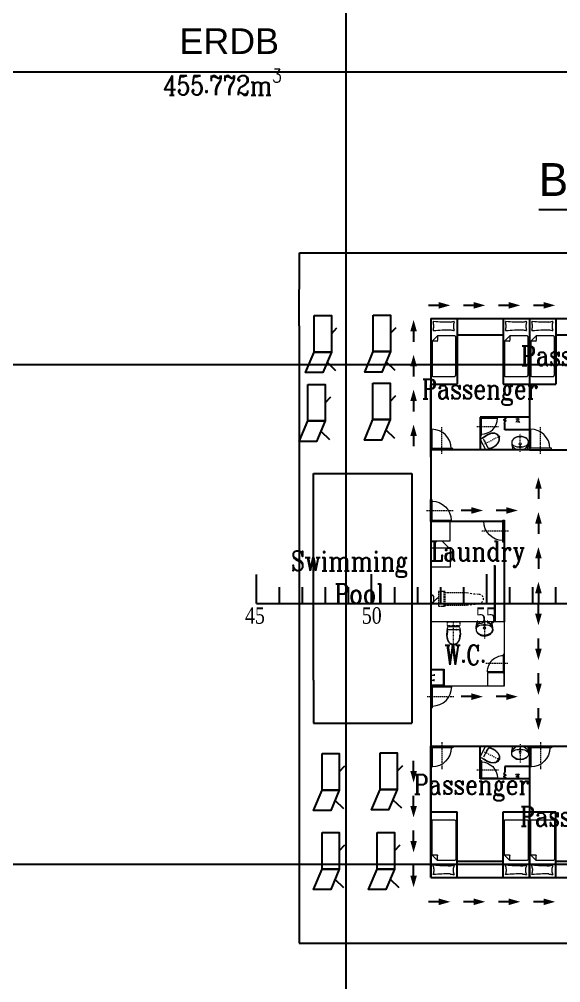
# Model space of a CAD drawing. Header units: millimetres. Extents: x -4 to 3776, y -4 to 4079.
# Drawn here: x 240.5 to 322.8, y 286.1 to 432.7 of the extents above; entities that cross this region are included whole.
import ezdxf
from ezdxf import colors
from ezdxf.entities.mleader import LeaderData, LeaderLine
from ezdxf.math import Vec2, Vec3

# ---------------------------------------------------------------- set-up
doc = ezdxf.new("R2010")
doc.units = ezdxf.units.MM
doc.linetypes.add('ACAD_ISO04W100', pattern=[30, 24, -3, 0, -3])
doc.linetypes.add('PDF_IMPORT', pattern=[1, 0.8, -0.2])
for name, color, linetype in [('BK_kedu', 255, 'Continuous'), ('EDGE', 7, 'Continuous'), ('ERDB', 7, 'Continuous'), ('PDF_0', 7, 'Continuous'), ('PDF_DOOR', 7, 'Continuous'), ('PDF_FUR', 7, 'Continuous'), ('PDF_GALLEY', 7, 'Continuous'), ('PDF_JOINERWOEK', 7, 'Continuous'), ('PDF_MODIFY_O_3', 7, 'Continuous'), ('PDF_SANITARY', 7, 'Continuous'), ('ROTATEDREFERENCEFRAME', 7, 'Continuous'), ('TEXT', 4, 'Continuous')]:
    doc.layers.add(name, color=color, linetype=linetype)
doc.layers.add('Sheet$GRID', color=254, linetype='Continuous', true_color=0xbebebe)
doc.layers.add('刻度', color=3, linetype='ACAD_ISO04W100', lineweight=13)
doc.styles.add('CHINESE', font='short.shx', dxfattribs={"bigfont": 'hzdxf.shx'})
doc.styles.add('ROMANC', font='ROMANC.shx', dxfattribs={"width": 0.8, "bigfont": 'HZDX.shx'})
doc.styles.get("Standard").update_dxf_attribs({"font": 'arial.ttf'})

# ---------------------------------------------------------------- blocks, each defined once
blk = doc.blocks.new('BK_0.7')
at = {"color": 4, "lineweight": 25}
for p, q in [((0, 0), (0, 4.41)), ((17.5, 0), (17.5, 4.5)), ((3.5, 0), (3.5, 2.5)), ((7, 0), (7, 2.5)), ((10.5, 0), (10.5, 2.51)), ((14, 0), (14, 2.5)), ((0, 0), (3.5, 0)), ((3.5, 0), (7, 0)), ((7, 0), (10.5, 0)), ((10.5, 0), (14, 0)), ((14, 0), (17.5, 0))]:
    blk.add_line(p, q, dxfattribs=at)
blk = doc.blocks.new('chuang')
at = {"color": 4, "lineweight": 25}
for p, q in [((3509.12, 3491.26), (3513.12, 3491.26)), ((3509.12, 3491.26), (3509.62, 3491.26)), ((3509.12, 3491.26), (3509.12, 3481.26)), ((3513.12, 3491.26), (3513.12, 3481.26)), ((3509.12, 3481.26), (3513.12, 3481.26))]:
    blk.add_line(p, q, dxfattribs=at)
at = {"layer": 'PDF_FUR', "lineweight": 0}
for points in [[(3512.06, 3490.68, -0.024346), (3509.54, 3490.8, 0.575625), (3509.47, 3490.72)], [(3512.59, 3489.37, 0.114684), (3512.08, 3489.49, 0.024287), (3509.56, 3489.37)]]:
    blk.add_lwpolyline(points, format="xyb", dxfattribs=at)
for points in [[(3512.75, 3488.64), (3510.14, 3488.64), (3509.33, 3487.82), (3509.33, 3482.61)], [(3510.03, 3487.82), (3509.33, 3487.82), (3510.14, 3488.64), (3510.14, 3487.94)], [(3512.91, 3482.61), (3512.91, 3488.52)], [(3509.44, 3482.45), (3512.75, 3482.45)]]:
    blk.add_lwpolyline(points, dxfattribs=at)
for centre, radius, start, end in [((3507.67, 3490.11), 1.89, 359.7639, 19.0993), ((3507.67, 3490.11), 1.89, 340.9715, 0.3028), ((3512.07, 3491.89), 1.17, 270.4831, 296.631), ((3514.45, 3490.11), 1.89, 160.9715, 180.3028), ((3514.45, 3490.11), 1.89, 179.7639, 199.0993), ((3512.61, 3490.78), 0.0694, 340.9685, 100.681), ((3509.53, 3489.47), 0.0595, 160.9685, 280.681), ((3512.59, 3489.47), 0.0596, 259.3961, 19.0994), ((3512.73, 3488.5), 0.136, 359.9999, 90.0001), ((3510.01, 3487.92), 0.136, 269.9999, 0.0001), ((3509.42, 3482.59), 0.136, 179.9999, 270.0001), ((3512.73, 3482.59), 0.136, 269.9999, 0.0001)]:
    blk.add_arc(centre, radius, start, end, dxfattribs=at)
blk = doc.blocks.new('ma tong')
at = {"layer": 'PDF_SANITARY', "lineweight": 0}
for points in [[(3769.29, 3592.26), (3770.12, 3592.82), (3770.17, 3592.82)], [(3769.7, 3592.49), (3770.12, 3592.77), (3770.21, 3592.77)], [(3769.19, 3591.94), (3769.84, 3590.69)], [(3770.3, 3590.88), (3769.98, 3591.52), (3769.61, 3592.22)], [(3770.21, 3591.66), (3770.07, 3591.62)], [(3770.3, 3591.71), (3770.3, 3591.71)], [(3770.49, 3591.8), (3770.35, 3591.75)], [(3770.54, 3591.85), (3770.54, 3591.85)], [(3770.77, 3591.94), (3770.63, 3591.89)], [(3770.81, 3591.99), (3770.81, 3591.99)], [(3771.04, 3592.08), (3770.91, 3592.03)], [(3771.09, 3592.12), (3771.09, 3592.12)], [(3771.28, 3592.22), (3771.14, 3592.17)], [(3771.37, 3592.26), (3771.37, 3592.26)], [(3771.55, 3592.36), (3771.41, 3592.31)], [(3771.65, 3592.4), (3771.65, 3592.4)], [(3771.83, 3592.49), (3771.69, 3592.45)], [(3771.88, 3592.54), (3771.88, 3592.54)], [(3770.17, 3590.55), (3771.04, 3590.92), (3771.14, 3590.97)]]:
    blk.add_lwpolyline(points, dxfattribs=at)
for points in [[(3771.65, 3592.96, 0.106921), (3771.19, 3593.09, 0.074197), (3770.68, 3593.05)], [(3771.63, 3592.92, 0.106611), (3771.19, 3593.05, 0.074202), (3770.69, 3593.01)], [(3772.11, 3592.63), (3771.97, 3592.59, 0.061061), (3771.91, 3592.7)], [(3770.54, 3590.78), (3771.04, 3590.97), (3771.09, 3591.01, 0.053551), (3771.52, 3591.31)], [(3771.53, 3591.34, 0.074202), (3771.85, 3591.72, 0.106611), (3772.01, 3592.14)], [(3771.56, 3591.3, 0.074197), (3771.89, 3591.69, 0.106921), (3772.05, 3592.14)]]:
    blk.add_lwpolyline(points, format="xyb", dxfattribs=at)
for points in [[(3769.75, 3591.85), (3769.7, 3591.94), (3769.75, 3591.99), (3769.8, 3591.85)], [(3770.07, 3591.2), (3770.12, 3591.11), (3770.17, 3591.11), (3770.12, 3591.2)]]:
    blk.add_lwpolyline(points, close=True, dxfattribs=at)
at = {"layer": 'PDF_SANITARY', "linetype": 'PDF_IMPORT', "lineweight": 0, "ltscale": 0.103392}
blk.add_lwpolyline([(3770.03, 3591.57), (3769.75, 3591.43)], dxfattribs=at)
at = {"layer": 'PDF_SANITARY', "lineweight": 0}
for centre, radius, start, end in [((3771.25, 3590.53), 2.57, 102.9636, 115.2251), ((3771.25, 3590.53), 2.52, 102.9636, 115.2249), ((3771.16, 3592.19), 0.809, 36.03, 58.4144), ((3771.16, 3592.19), 0.902, 36.0299, 58.508), ((3771.48, 3592.38), 0.486, 23.0184, 36.9874), ((3769.4, 3592.1), 0.254, 122.0845, 206.8776), ((3769.87, 3593.21), 2.57, 298.9154, 311.1769), ((3771.16, 3592.19), 0.809, 355.7262, 18.1105), ((3771.53, 3592.33), 0.486, 17.1531, 31.1222), ((3771.53, 3592.33), 0.532, 17.1482, 31.125), ((3771.16, 3592.19), 0.902, 355.6326, 18.1107), ((3770.05, 3590.81), 0.254, 207.263, 292.056), ((3770.47, 3590.99), 0.208, 207.2634, 292.0541)]:
    blk.add_arc(centre, radius, start, end, dxfattribs=at)
blk = doc.blocks.new('xi shou tai')
at = {"layer": 'PDF_SANITARY', "lineweight": 0}
blk.add_lwpolyline([(3767.54, 3590.59, 0.078584), (3767.71, 3591.63), (3767.75, 3591.72), (3767.75, 3591.81), (3767.71, 3591.91), (3767.66, 3592), (3767.62, 3592.09), (3767.57, 3592.18), (3767.48, 3592.28), (3767.43, 3592.37), (3767.34, 3592.41), (3767.2, 3592.46), (3767.11, 3592.51), (3766.97, 3592.55), (3766.88, 3592.6), (3766.74, 3592.64), (3766.6, 3592.64), (3766.46, 3592.64), (3766.32, 3592.64), (3766.23, 3592.64), (3766.09, 3592.6), (3765.95, 3592.6), (3765.86, 3592.55), (3765.72, 3592.51), (3765.63, 3592.41), (3765.53, 3592.37), (3765.44, 3592.28), (3765.35, 3592.23), (3765.3, 3592.14), (3765.21, 3592.04), (3765.16, 3591.95), (3765.16, 3591.86), (3765.16, 3591.72), (3765.16, 3591.63, 0.087176), (3765.34, 3590.59)], format="xyb", dxfattribs=at)
at = {"layer": 'PDF_SANITARY', "linetype": 'PDF_IMPORT', "lineweight": 0, "ltscale": 0.138715}
blk.add_lwpolyline([(3766.46, 3590.29), (3766.46, 3593.06)], dxfattribs=at)
at = {"layer": 'PDF_SANITARY', "lineweight": 0}
blk.add_lwpolyline([(3767.11, 3590.66), (3765.81, 3590.66)], dxfattribs=at)
for centre, radius in [((3766.44, 3591.51), 0.162), ((3766.44, 3590.96), 0.0694)]:
    blk.add_circle(centre, radius, dxfattribs=at)
for centre, radius, start, end in [((3766.25, 3591.7), 1.09, 180.7415, 243.0343), ((3766.11, 3592.34), 1.27, 223.6266, 274.856), ((3766.44, 3590.96), 0.208, 25.9375, 154.0625), ((3766.71, 3592.34), 1.27, 265.144, 316.3734), ((3766.62, 3591.65), 1.04, 294.7683, 0.7637)]:
    blk.add_arc(centre, radius, start, end, dxfattribs=at)
for points in [[(3767.14, 3592.47), (3766.74, 3592.64), (3766.22, 3592.64), (3765.8, 3592.48)], [(3765.8, 3592.48), (3765.38, 3592.31), (3765.14, 3592), (3765.17, 3591.67)], [(3767.7, 3591.65), (3767.76, 3591.98), (3767.54, 3592.29), (3767.14, 3592.47)]]:
    blk.add_open_spline(points, degree=3, dxfattribs=at)
blk = doc.blocks.new('淋浴头')
at = {"layer": 'PDF_SANITARY', "lineweight": 0}
for points in [[(3767.65, 3591.43), (3768.39, 3591.43)], [(3767.92, 3591.66), (3767.92, 3591.15)], [(3768.11, 3591.52), (3768.39, 3591.71)], [(3768.11, 3591.29), (3768.39, 3591.15)]]:
    blk.add_lwpolyline(points, dxfattribs=at)
blk.add_circle((3767.9, 3591.45), 0.116, dxfattribs=at)
blk = doc.blocks.new('厕所')
at = {"color": 4, "lineweight": 25}
for p, q in [((3738.24, 3597.71), (3730.74, 3597.71)), ((3730.74, 3597.71), (3730.74, 3592.72)), ((3734.33, 3596.87), (3734.49, 3596.75)), ((3734.49, 3595.79), (3734.49, 3596.75)), ((3738.24, 3595.79), (3734.49, 3595.79))]:
    blk.add_line(p, q, dxfattribs=at)
blk.add_lwpolyline([(3734.49, 3597.71), (3734.65, 3597.54), (3734.33, 3597.32), (3734.65, 3597.13), (3734.33, 3596.87)], dxfattribs=at)
at = {"layer": 'PDF_DOOR', "lineweight": 0}
blk.add_lwpolyline([(3730.74, 3597.71), (3730.74, 3594.92), (3730.93, 3594.92), (3730.93, 3597.71)], close=True, dxfattribs=at)
blk.add_lwpolyline([(3730.93, 3597.54), (3733.36, 3597.54)], dxfattribs=at)
at = {"layer": 'PDF_DOOR', "linetype": 'PDF_IMPORT', "lineweight": 0, "ltscale": 0.231192}
blk.add_lwpolyline([(3730.22, 3596.31), (3733.62, 3596.31)], dxfattribs=at)
at = {"layer": 'PDF_DOOR', "lineweight": 0}
blk.add_arc((3730.92, 3597.56), 2.44, 270, 0, dxfattribs=at)
at = {"color": 4, "lineweight": 25, "rotation": 270}
blk.add_blockref('淋浴头', (145.03, 7365.31), dxfattribs=at)
at = {"color": 4, "lineweight": 25}
for name, p in [('ma tong', (-38.36, 2.18)), ('xi shou tai', (-29.62, 2.13))]:
    blk.add_blockref(name, p, dxfattribs=at)
blk = doc.blocks.new('men')
at = {"layer": 'PDF_DOOR', "lineweight": 0}
blk.add_lwpolyline([(3722.17, 3595.9), (3722.17, 3593.11), (3722.37, 3593.11), (3722.37, 3595.9)], close=True, dxfattribs=at)
blk.add_lwpolyline([(3722.37, 3595.73), (3724.8, 3595.73)], dxfattribs=at)
at = {"layer": 'PDF_DOOR', "linetype": 'PDF_IMPORT', "lineweight": 0, "ltscale": 0.231192}
blk.add_lwpolyline([(3721.66, 3594.5), (3725.05, 3594.5)], dxfattribs=at)
at = {"layer": 'PDF_DOOR', "lineweight": 0}
blk.add_arc((3722.35, 3595.75), 2.44, 270, 0, dxfattribs=at)
blk = doc.blocks.new('jiantou')
at = {"color": 1, "lineweight": 25}
blk.add_line((3589.24, 3590.6), (3590.8, 3590.6), dxfattribs=at)
blk.add_lwpolyline([(3587.49, 3590.6, 0, 1, 0), (3589.24, 3590.6, 1, 1, 0)], format="xyseb", dxfattribs=at)
blk = doc.blocks.new('*U467')
at = {"color": 4, "lineweight": 25, "xscale": -1}
blk.add_blockref('jiantou', (3589.14, -3590.6), dxfattribs=at)
blk = doc.blocks.new('*U468')
at = {"color": 0, "linetype": 'ByBlock', "lineweight": -2, "transparency": 16777216}
for p in [(0, 0), (5.32, 0), (10.64, 0), (15.96, 0), (21.28, 0), (26.6, 0), (31.92, 0), (37.24, 0), (42.56, 0)]:
    blk.add_blockref('*U467', p, dxfattribs=at)
blk = doc.blocks.new('*U469')
at = {"color": 4, "lineweight": 25, "xscale": -1}
blk.add_blockref('jiantou', (3589.14, -3590.6), dxfattribs=at)
blk = doc.blocks.new('*U470')
at = {"color": 0, "linetype": 'ByBlock', "lineweight": -2, "transparency": 16777216}
for p in [(0, 0), (5.32, 0), (10.64, 0), (15.96, 0), (21.28, 0), (26.6, 0), (31.92, 0), (37.24, 0), (42.56, 0)]:
    blk.add_blockref('*U469', p, dxfattribs=at)

msp = doc.modelspace()

# ---------------------------------------------------------------- linework, layer by layer
at = {"color": 4, "lineweight": 25}
for p, q in [((283.074, 386.102), (283.078, 397.2)), ((283.078, 397.2), (397.074, 397.161)), ((303.081, 387.193), (303.074, 366.102)), ((303.081, 387.193), (397.074, 387.193)), ((303.081, 387.193), (318.081, 387.193)), ((307.078, 387.193), (307.078, 384.693)), ((318.081, 387.193), (318.081, 367.193)), ((283.074, 386.102), (283.074, 292.102)), ((287.951, 384.865), (288.791, 385.76)), ((296.952, 384.943), (297.791, 385.838)), ((303.074, 386.102), (303.074, 303.102)), ((303.074, 386.102), (303.074, 366.102)), ((307.078, 384.693), (314.081, 384.693)), ((322.081, 384.693), (329.081, 384.693)), ((287.295, 380.532), (288.581, 379.271)), ((296.296, 380.61), (297.582, 379.349)), ((303.074, 366.102), (303.074, 377.102)), ((303.074, 377.102), (303.078, 377.102)), ((296.899, 374.579), (297.739, 375.474)), ((287.01, 374.376, -3.358), (287.849, 375.271, -3.358)), ((286.354, 370.042, -3.358), (287.64, 368.781, -3.358)), ((296.243, 370.245), (297.529, 368.984)), ((318.081, 367.193), (303.074, 367.193)), ((318.081, 367.193), (333.081, 367.193)), ((285.214, 332.156), (285.214, 363.602)), ((285.214, 363.602), (288.677, 363.602)), ((288.677, 363.602), (300.194, 363.602)), ((300.194, 363.602), (300.194, 325.602)), ((314.264, 356.31), (303.074, 356.31)), ((314.264, 341.02), (314.264, 356.31)), ((280.074, 343.81), (283.074, 343.81)), ((283.074, 343.81), (283.074, 343.456)), ((285.214, 332.156), (285.214, 325.602)), ((285.214, 325.602), (300.194, 325.602)), ((303.074, 323.102), (303.074, 302.102)), ((303.074, 323.102), (303.074, 312.102)), ((303.074, 302.102), (303.074, 322.102)), ((303.074, 322.102), (318.074, 322.102)), ((318.074, 322.102), (318.074, 302.102)), ((318.074, 322.102), (333.074, 322.102)), ((289.155, 318.207), (289.995, 319.102)), ((297.973, 318.295), (298.813, 319.19)), ((288.499, 313.873), (289.785, 312.612)), ((297.317, 313.961), (298.603, 312.7)), ((289.155, 306.18), (289.995, 307.075)), ((297.553, 306.18), (298.393, 307.075)), ((303.074, 302.102), (303.074, 304.602)), ((307.074, 304.602), (314.074, 304.602)), ((322.074, 304.602), (329.074, 304.602)), ((303.074, 302.102), (397.074, 302.102)), ((288.499, 301.846), (289.785, 300.585)), ((296.897, 301.846), (298.183, 300.585)), ((283.074, 292.102), (397.074, 292.102))]:
    msp.add_line(p, q, dxfattribs=at)
for points in [[(285.327, 387.639), (287.951, 387.639), (287.951, 382.092), (285.327, 382.092)], [(294.328, 387.717), (296.952, 387.717), (296.952, 382.169), (294.328, 382.169)], [(285.327, 382.092), (287.951, 382.092), (286.639, 378.972), (284.016, 378.972)], [(294.328, 382.169), (296.952, 382.169), (295.64, 379.05), (293.016, 379.05)], [(294.276, 377.352), (296.899, 377.352), (296.899, 371.805), (294.276, 371.805)], [(294.276, 371.805), (296.899, 371.805), (295.587, 368.685), (292.964, 368.685)], [(286.531, 320.98), (289.155, 320.98), (289.155, 315.433), (286.531, 315.433)], [(295.349, 321.069), (297.973, 321.069), (297.973, 315.521), (295.349, 315.521)], [(286.531, 315.433), (289.155, 315.433), (287.843, 312.313), (285.219, 312.313)], [(295.349, 315.521), (297.973, 315.521), (296.661, 312.402), (294.037, 312.402)], [(286.531, 308.954), (289.155, 308.954), (289.155, 303.406), (286.531, 303.406)], [(294.929, 308.954), (297.553, 308.954), (297.553, 303.406), (294.929, 303.406)], [(286.531, 303.406), (289.155, 303.406), (287.843, 300.286), (285.219, 300.286)], [(294.929, 303.406), (297.553, 303.406), (296.241, 300.286), (293.617, 300.286)]]:
    msp.add_lwpolyline(points, close=True, dxfattribs=at)
at = {"color": 4, "lineweight": 25, "elevation": -3.358}
for points in [[(284.386, 377.15), (287.01, 377.15), (287.01, 371.602), (284.386, 371.602)], [(284.386, 371.602), (287.01, 371.602), (285.698, 368.483), (283.074, 368.483)]]:
    msp.add_lwpolyline(points, close=True, dxfattribs=at)
at = {"layer": 'EDGE', "color": 29}
msp.add_lwpolyline([(71.213, 424.739), (85.901, 424.739), (100.59, 424.739), (115.278, 424.739), (129.967, 424.739), (144.655, 424.751), (159.344, 424.766), (174.033, 424.792), (188.954, 424.826), (211.458, 424.762), (235.769, 424.74), (260.101, 424.739), (284.433, 424.739), (309.599, 424.739), (363.042, 424.739), (429.14, 424.739), (490.228, 424.739)], dxfattribs=at)
msp.add_lwpolyline([(71.213, 424.739), (85.901, 424.739), (100.59, 424.739), (115.278, 424.739), (129.967, 424.739), (144.655, 424.751), (159.344, 424.766), (174.033, 424.792), (188.954, 424.826), (211.458, 424.762), (235.769, 424.74), (260.101, 424.739), (284.433, 424.739), (309.599, 424.739), (363.042, 424.739), (429.14, 424.739), (490.228, 424.739)], dxfattribs=at)
at = {"layer": 'PDF_0', "lineweight": 0}
for points in [[(305.802, 352.288), (304.785, 353.305)], [(303.536, 344.102), (303.953, 344.518), (304.23, 344.796)]]:
    msp.add_lwpolyline(points, dxfattribs=at)
at = {"layer": 'PDF_GALLEY', "lineweight": 0}
for points in [[(305.941, 353.305), (303.074, 353.305), (303.074, 356.31), (305.941, 356.31)], [(305.941, 354.183), (306.033, 354.183), (306.033, 355.617), (305.941, 355.617)], [(306.033, 349.328), (303.074, 349.328), (303.074, 352.288), (306.033, 352.288)], [(306.033, 350.161), (306.126, 350.161), (306.126, 351.64), (306.033, 351.64)], [(303.536, 344.01), (303.536, 344.888), (303.305, 345.166), (303.074, 344.888), (303.074, 344.01)]]:
    msp.add_lwpolyline(points, close=True, dxfattribs=at)
at = {"layer": 'PDF_GALLEY', "linetype": 'PDF_IMPORT', "lineweight": 0, "ltscale": 0.27743}
msp.add_lwpolyline([(305.247, 345.628), (304.23, 345.628), (304.23, 343.409), (305.247, 343.409)], close=True, dxfattribs=at)
for points in [[(305.109, 343.409), (305.109, 345.628)], [(305.247, 345.489), (308.438, 345.489)], [(305.247, 343.547), (308.438, 343.547)]]:
    msp.add_lwpolyline(points, dxfattribs=at)
at = {"layer": 'PDF_GALLEY', "lineweight": 0}
for points in [[(308.438, 345.489), (308.808, 345.443)], [(308.946, 345.397), (308.946, 345.397)], [(309.039, 345.397), (309.316, 345.351)], [(309.409, 345.351), (309.409, 345.351)], [(309.547, 345.305), (309.825, 345.305)], [(309.917, 345.258), (309.917, 345.258)], [(310.611, 345.166), (310.565, 345.212), (310.426, 345.212), (310.056, 345.258)], [(310.75, 345.12), (310.75, 345.12)], [(310.981, 344.842), (310.981, 344.888), (310.888, 344.981), (310.842, 345.027)], [(311.027, 344.75), (311.027, 344.75)], [(311.073, 344.38), (311.073, 344.472), (311.073, 344.611)], [(308.438, 343.547), (308.808, 343.594)], [(308.946, 343.64), (308.946, 343.64)], [(309.039, 343.64), (309.316, 343.686)], [(309.409, 343.686), (309.409, 343.686)], [(309.547, 343.732), (309.825, 343.732)], [(309.917, 343.779), (309.917, 343.779)], [(310.056, 343.779), (310.426, 343.825)], [(310.334, 343.825), (310.472, 343.825), (310.565, 343.825)], [(310.657, 343.871), (310.657, 343.871)], [(310.796, 343.964), (310.842, 344.01), (310.935, 344.102), (310.935, 344.149)], [(311.027, 344.241), (311.027, 344.241)]]:
    msp.add_lwpolyline(points, dxfattribs=at)
at = {"layer": 'PDF_JOINERWOEK', "lineweight": 0}
msp.add_lwpolyline([(303.074, 341.02), (303.074, 331.31), (314.264, 331.31), (314.264, 341.02)], close=True, dxfattribs=at)
at = {"layer": 'PDF_MODIFY_O_3', "lineweight": 0}
for points in [[(312.696, 349.667), (312.696, 341.02)], [(312.834, 349.621), (312.834, 341.02)]]:
    msp.add_lwpolyline(points, dxfattribs=at)
at = {"layer": 'PDF_SANITARY', "linetype": 'PDF_IMPORT', "lineweight": 0, "ltscale": 0.184954}
msp.add_lwpolyline([(305.566, 340.999), (305.566, 340.49), (307.554, 340.49), (307.554, 340.999), (305.566, 340.999)], dxfattribs=at)
at = {"layer": 'PDF_SANITARY', "lineweight": 0}
for points in [[(305.843, 340.306), (307.277, 340.306)], [(305.612, 339.658), (305.566, 339.103), (305.566, 339.057)], [(307.323, 339.797), (306.537, 339.797), (305.797, 339.797)], [(307.508, 340.074), (307.6, 339.103), (307.6, 339.057)], [(303.074, 332.929), (303.583, 332.929)], [(303.583, 333.067), (303.583, 333.021), (303.583, 332.79)], [(303.074, 332.143), (303.583, 332.143)], [(303.583, 332.004), (303.583, 332.05), (303.583, 332.281)]]:
    msp.add_lwpolyline(points, dxfattribs=at)
at = {"layer": 'PDF_SANITARY', "linetype": 'PDF_IMPORT', "lineweight": 0, "ltscale": 0.138715}
for points in [[(306.537, 337.439), (306.537, 341.184)], [(311.253, 341.277), (311.253, 338.502)]]:
    msp.add_lwpolyline(points, dxfattribs=at)
at = {"layer": 'PDF_SANITARY', "lineweight": 0}
for points in [[(310.563, 340.903, 0.2961913), (309.959, 339.936), (309.959, 339.843), (309.959, 339.751), (309.959, 339.658), (310.005, 339.566), (310.051, 339.473), (310.097, 339.381), (310.19, 339.288), (310.282, 339.196), (310.375, 339.15), (310.467, 339.103), (310.56, 339.011), (310.698, 338.965), (310.837, 338.965), (310.93, 338.918), (311.068, 338.918), (311.207, 338.918), (311.346, 338.918), (311.484, 338.918), (311.623, 338.965), (311.716, 338.965), (311.854, 339.011), (311.947, 339.057), (312.086, 339.103), (312.178, 339.196), (312.27, 339.288), (312.317, 339.335), (312.409, 339.427), (312.455, 339.519), (312.502, 339.612), (312.548, 339.704), (312.548, 339.843), (312.548, 339.936)], [(305.566, 340.074), (305.473, 339.103), (305.473, 339.057, 0.0535265), (305.551, 338.501)], [(307.301, 339.843, -0.3879167), (307.508, 339.658), (307.554, 339.103), (307.554, 339.057, -0.0535209), (307.477, 338.501)], [(305.526, 338.519, 0.0743774), (305.722, 338.046, 0.1068861), (306.057, 337.684)], [(305.571, 338.53, 0.074189), (305.762, 338.07, 0.1066972), (306.082, 337.723)], [(306.093, 337.742, 0.0979327), (306.384, 337.631, 0.0611449), (306.502, 337.625)], [(306.526, 337.625, 0.061121), (306.64, 337.634, 0.0979192), (306.935, 337.742)], [(306.946, 337.723, 0.1065869), (307.266, 338.07, 0.0741863), (307.457, 338.53)], [(306.971, 337.684, 0.1068932), (307.305, 338.046, 0.0742588), (307.502, 338.519)]]:
    msp.add_lwpolyline(points, format="xyb", dxfattribs=at)
for points in [[(306.167, 339.889), (306.167, 339.797), (306.075, 339.797), (306.075, 339.889)], [(306.907, 339.889), (306.907, 339.797), (306.999, 339.797), (306.999, 339.889)], [(305.109, 333.807), (305.109, 331.31), (303.074, 331.31), (303.074, 333.807)], [(304.97, 333.715), (304.97, 331.403), (303.167, 331.403), (303.167, 333.715)], [(311.669, 333.277), (311.669, 331.289), (314.212, 331.289), (314.212, 333.277)]]:
    msp.add_lwpolyline(points, close=True, dxfattribs=at)
for centre, radius in [((311.23, 340.097), 0.162), ((311.23, 340.652), 0.0694)]:
    msp.add_circle(centre, radius, dxfattribs=at)
for centre, radius, start, end in [((305.82, 340.097), 0.254, 90.21357, 174.95737), ((307.254, 340.097), 0.254, 5.03581, 89.79325), ((313.265, 339.959), 3.352, 161.58713, 179.56025), ((310.906, 339.265), 1.272, 85.14402, 136.37341), ((311.23, 340.652), 0.208, 205.93747, 334.06253), ((311.508, 339.265), 1.272, 43.62659, 94.85598), ((311.369, 339.913), 1.087, 0.74147, 63.03426), ((309.427, 339.959), 3.075, 359.3353, 19.26429), ((308.039, 339.127), 2.519, 181.85363, 194.11785), ((305.774, 339.635), 0.208, 90.19403, 174.98578), ((304.992, 339.126), 2.516, 345.87846, 358.15885), ((306.514, 338.434), 0.902, 238.56836, 261.02778), ((306.513, 338.434), 0.903, 278.97486, 301.4238)]:
    msp.add_arc(centre, radius, start, end, dxfattribs=at)
for points in [[(309.969, 339.956), (309.908, 339.633), (310.124, 339.318), (310.525, 339.144)], [(310.525, 339.144), (310.927, 338.97), (311.445, 338.966), (311.863, 339.133)], [(311.863, 339.133), (312.282, 339.301), (312.528, 339.612), (312.499, 339.935)]]:
    msp.add_open_spline(points, degree=3, dxfattribs=at)
at = {"layer": 'ROTATEDREFERENCEFRAME', "color": 255}
msp.add_line((0.007, 424.739), (725.479, 424.739), dxfattribs=at)
at = {"layer": 'Sheet$GRID'}
for points in [[(290.124, 608.276), (290.124, 0.013)], [(0.007, 380.177), (870.358, 380.177)], [(0.007, 304.144), (870.358, 304.144)]]:
    msp.add_lwpolyline(points, dxfattribs=at)
at = {"layer": 'TEXT', "color": 1}
msp.add_line((319.497, 403.799), (376.465, 403.799), dxfattribs=at)

# ---------------------------------------------------------------- block references
at = {"color": 4, "lineweight": 25}
for name, p in [('*U468', (304.382, 389.201)), ('chuang', (-3206.039, -3104.062)), ('chuang', (-3195.036, -3104.062)), ('chuang', (-3191.036, -3104.062)), ('厕所', (-3420.159, -3225.53)), ('BK_0.7', (276.574, 343.81)), ('BK_0.7', (294.074, 343.81)), ('BK_0.7', (311.574, 343.81))]:
    msp.add_blockref(name, p, dxfattribs=at)
at = {"color": 4, "lineweight": 25, "xscale": -1}
for name, p, rotation in [('jiantou', (3891.053, 3974.472), 90.00000000003588), ('jiantou', (3891.053, 3969.165), 90.00000000003588), ('jiantou', (3891.053, 3963.858), 90.00000000003588), ('jiantou', (3891.053, 3958.551), 90.00000000003588), ('jiantou', (3910.04, 3950.528), 90.00000000003588), ('jiantou', (3910.04, 3945.221), 90.00000000003588), ('jiantou', (3910.04, 3939.914), 90.00000000003588), ('jiantou', (3910.04, 3934.607), 90.00000000003588), ('厕所', (-3420.163, 3914.825), 180), ('chuang', (-3206.043, 3793.357), 180), ('chuang', (-3195.043, 3793.357), 180), ('chuang', (-3191.043, 3793.357), 180), ('*U470', (304.382, 298.42), 180)]:
    msp.add_blockref(name, p, dxfattribs=dict(at, rotation=rotation))
at = {"color": 4, "lineweight": 25, "yscale": 1.2, "zscale": 1.2}
for p, xscale, rotation in [((4618.15, -4099.416), 1.2, 90.00000000000001), ((4633.148, -4099.404), 1.2, 90.00000000000001), ((-4163.595, 4671.386), -1.2, 180), ((4618.15, 4788.691), -1.2, 90.00000000002079), ((4633.15, 4788.691), -1.2, 90.00000000002079)]:
    msp.add_blockref('men', p, dxfattribs=dict(at, xscale=xscale, rotation=rotation))
at = {"color": 4, "lineweight": 25, "xscale": -1}
for p in [(3898.494, -3232.621), (3903.801, -3232.621)]:
    msp.add_blockref('jiantou', p, dxfattribs=at)
at = {"color": 4, "lineweight": 25, "yscale": 1.2, "zscale": 1.2}
for p, xscale in [((4780.873, -3958.571), -1.2), ((-4163.5, -3983.752), 1.2)]:
    msp.add_blockref('men', p, dxfattribs=dict(at, xscale=xscale))
at = {"color": 4, "lineweight": 25}
for name, p, rotation in [('jiantou', (3910.04, -3246.986), 89.99999999996412), ('jiantou', (3910.04, -3252.293), 89.99999999996412), ('men', (4036.438, 3929.174), 180), ('jiantou', (3910.04, -3257.6), 89.99999999996412), ('jiantou', (3898.494, 3920.242), 180), ('jiantou', (3903.801, 3920.242), 180), ('jiantou', (3910.04, -3262.907), 89.99999999996412), ('jiantou', (3891.053, -3270.931), 89.99999999996412), ('jiantou', (3891.053, -3276.237), 89.99999999996412), ('jiantou', (3891.053, -3281.544), 89.99999999996412), ('jiantou', (3891.053, -3286.851), 89.99999999996412)]:
    msp.add_blockref(name, p, dxfattribs=dict(at, rotation=rotation))

# ---------------------------------------------------------------- texts
at = {"color": 4, "lineweight": 25, "char_height": 3, "attachment_point": 1, "style": 'ROMANC'}
for s, insert in [('\\A1;{\\Fromanc,hzdx|c134;455.772m\\H0.7x;\\S3^ ;}', (262.38, 425.212)), ('{\\Fromanc,hzdx|c134;Passenger}', (316.764, 383.053)), ('{\\Fromanc,hzdx|c134;Passenger}', (301.708, 377.989)), ('{\\Fromanc,hzdx|c134;Laundry}', (303.074, 353.305, 3.331)), ('{\\Fromanc,hzdx|c134;Swimming\\P    Pool}', (281.824, 351.81)), ('{\\Fromanc,hzdx|c134;W.C.}', (305.151, 337.475, -3.308)), ('{\\Fromanc,hzdx|c134;Passenger}', (300.451, 317.781)), ('{\\Fromanc,hzdx|c134;Passenger}', (316.634, 312.937))]:
    msp.add_mtext(s, dxfattribs=dict(at, insert=insert))
at = {"layer": 'ERDB', "color": 4}
msp.add_text('ERDB', height=3.9042, dxfattribs=at).set_placement((264.838, 427.458))
at = {"layer": 'TEXT', "color": 3, "style": 'CHINESE'}
msp.add_text('B DECK(BL17000mm)', height=5, dxfattribs=at).set_placement((319.497, 405.849))
at = {"layer": '刻度', "color": 4, "lineweight": 25, "char_height": 2.5, "attachment_point": 1, "style": 'ROMANC'}
for s, insert in [('{\\fTimes New Roman|b0|i0|c0|p18;45}', (274.811, 343.244)), ('{\\fTimes New Roman|b0|i0|c0|p18;50}', (292.58, 343.244)), ('{\\fTimes New Roman|b0|i0|c0|p18;55}', (309.925, 343.244))]:
    msp.add_mtext_dynamic_manual_height_columns(s, width=3.91495, gutter_width=15, heights=[2.449], dxfattribs=dict(at, insert=insert))

# ---------------------------------------------------------------- leaders
at = {"layer": 'BK_kedu'}
ml = msp.add_multileader_mtext('Standard', dxfattribs=at)
ml.set_content('', color=256)
ml.set_leader_properties()
ml.build(insert=Vec2(0, 0))
ml.multileader.update_dxf_attribs({"text_right_attachment_type": 6, "dogleg_length": 0.36, "arrow_head_size": 0.18})
ctx = ml.context
ctx.base_point, ctx.char_height, ctx.arrow_head_size, ctx.landing_gap_size, ctx.plane_origin = Vec3(3775.999, 4079.328), 0.18, 0.18, 0.09, Vec3(3774.639, 4079.328)
ctx.right_attachment = 6
notes = []
notes.append((ctx, [(0, (0, 0, 0), (0, 0), (1, 0), 1, [])]))
ctx.mtext.insert, ctx.mtext.flow_direction = Vec3(3776.089, 4079.418), 5
for ctx, leaders in notes:
    for number, flags, end, landing, length, lines in leaders:
        leader = LeaderData()
        leader.index, (leader.has_last_leader_line, leader.has_dogleg_vector, leader.attachment_direction) = number, flags
        leader.last_leader_point, leader.dogleg_vector, leader.dogleg_length = Vec3(end), Vec3(landing), length
        for number, points, colour, breaks in lines:
            line = LeaderLine()
            line.index, line.vertices, line.color, line.breaks = number, Vec3.list(points), colors.encode_raw_color(colour), breaks
            leader.lines.append(line)
        ctx.leaders.append(leader)

doc.saveas('drawing.dxf')
